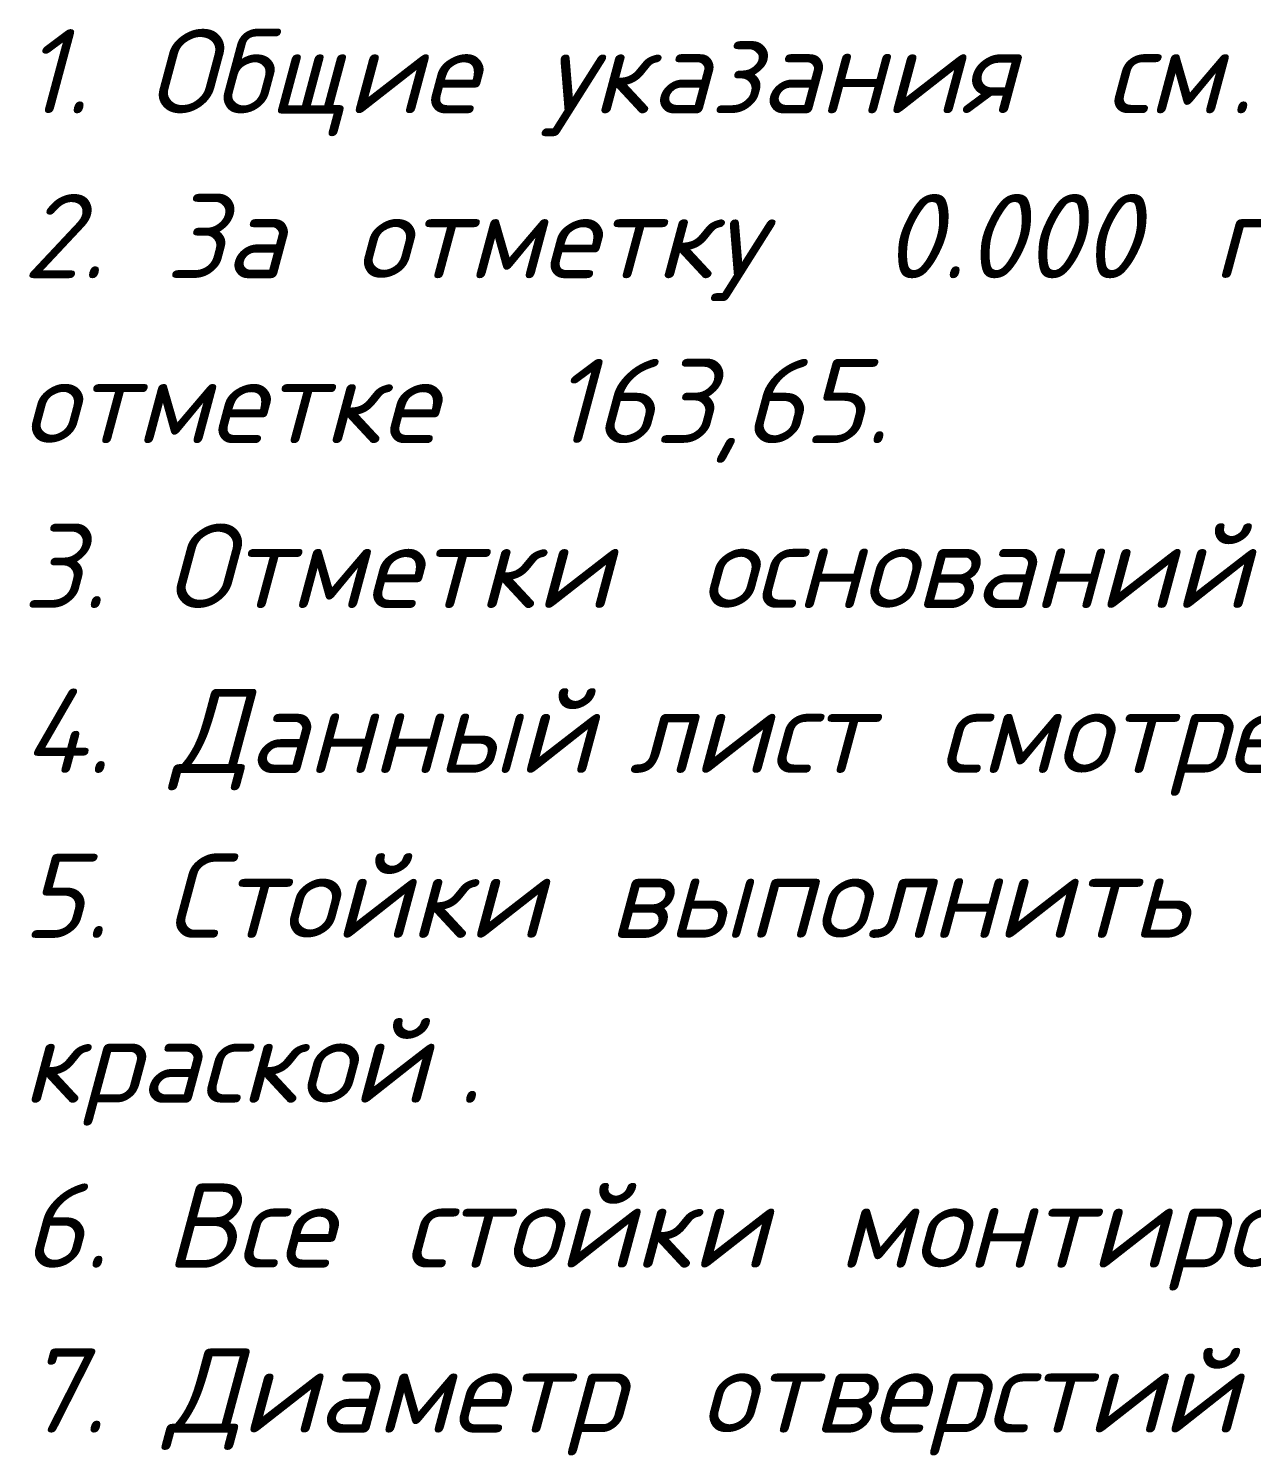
# Model space of a CAD drawing. Header units: millimetres. Extents: x 5003 to 30475, y -140 to 6930.
# Drawn here: x 8343 to 11972, y -140 to 4095 of the extents above; entities that cross this region are included whole.
import ezdxf

# ---------------------------------------------------------------- set-up
doc = ezdxf.new("R2010")
doc.units = ezdxf.units.MM
doc.layers.add('G-ANNO-TEXT', color=7, linetype='Continuous', lineweight=9)
doc.styles.add('ISOCPEUR_I_2', font='isocpeui.ttf', dxfattribs={"height": 250})

msp = doc.modelspace()

# ---------------------------------------------------------------- texts
at = {"layer": 'G-ANNO-TEXT', "char_height": 250, "attachment_point": 1, "style": 'ISOCPEUR_I_2'}
for s, insert, width in [('1. ', (8324.7, 4093.7), 448.945), ('Общие', (8695.1, 4093.7), 1234.599), ('\\fISOCPEUR|b0|i1|c204|p34|; ', (9713.7, 4093.7), 192.405), ('\\fISOCPEUR|b0|i1|c204|p34|; ', (11380.6, 4093.7), 192.405), ('указания', (9872.5, 4093.7), 1827.848), ('см', (11539.3, 4093.7), 440.928), ('. ', (11903.1, 4093.7), 288.608), ('2. ', (8324.7, 3604.3), 513.08), ('За', (8748, 3604.3), 489.029), ('\\fISOCPEUR|b0|i1|c204|p34|; ', (9151.5, 3604.3), 192.405), (' 0.000 ', (10719.1, 3604.3), 1378.902), ('отметку', (9310.2, 3604.3), 1707.594), ('принята', (11856.8, 3604.3), 1651.476), (' 163,65.', (9733.6, 3114.8), 1459.071), ('отметке', (8324.7, 3114.8), 1707.594), ('3. ', (8324.7, 2625.3), 513.08), ('Отметки', (8748, 2625.3), 1731.645), ('оснований', (10335.5, 2625.3), 2012.236), ('\\fISOCPEUR|b0|i1|c204|p34|; ', (10176.7, 2625.3), 192.405), ('4. ', (8324.7, 2135.8), 537.131), ('Данный', (8767.8, 2135.8), 1451.054), ('\\fISOCPEUR|b0|i1|c204|p34|; ', (9965.1, 2135.8), 192.405), ('\\fISOCPEUR|b0|i1|c204|p34|; ', (10884.5, 2135.8), 192.405), ('лист', (10123.8, 2135.8), 921.941), ('смотреть', (11043.3, 2135.8), 1899.999), ('5. ', (8324.7, 1646.3), 513.08), ('Стойки', (8748, 1646.3), 1402.953), ('\\fISOCPEUR|b0|i1|c204|p34|; ', (9905.5, 1646.3), 192.405), ('\\fISOCPEUR|b0|i1|c204|p34|; ', (11797.3, 1646.3), 192.405), ('выполнить', (10064.3, 1646.3), 2100.421), ('краской', (8324.7, 1156.9), 1563.291), ('\\fISOCPEUR|b0|i1|c204|p34|;.', (9614.5, 1156.9), 96.202), ('6. ', (8324.7, 667.4), 513.08), ('Все', (8748, 667.4), 665.401), ('\\fISOCPEUR|b0|i1|c204|p34|; ', (9297, 667.4), 192.405), ('стойки', (9455.8, 667.4), 1370.886), ('\\fISOCPEUR|b0|i1|c204|p34|; ', (10586.8, 667.4), 192.405), ('монтировать', (10745.6, 667.4), 2629.535), ('7. ', (8324.7, 177.9), 513.08), ('Диаметр', (8748, 177.9), 1731.645), ('\\fISOCPEUR|b0|i1|c204|p34|; ', (10176.7, 177.9), 192.405), ('отверстий', (10335.5, 177.9), 2100.421)]:
    msp.add_mtext(s, dxfattribs=dict(at, insert=insert, width=width))

doc.saveas('drawing.dxf')
